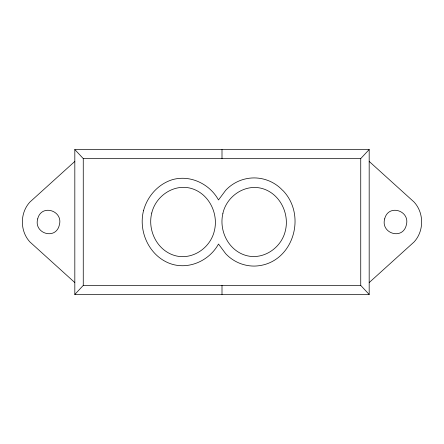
<?xml version="1.0" encoding="UTF-8"?>
<svg xmlns="http://www.w3.org/2000/svg" width="444" height="444" viewBox="0 0 444 444"><rect width="100%" height="100%" fill="white"/><g stroke="black" fill="none" stroke-linecap="round" stroke-linejoin="round"><path stroke-width="0.67" d="M74.82 294.455L83.261 285.414L83.261 158.586L74.82 149.545L369.18 149.545L369.18 294.455L74.82 294.455L74.82 149.545M369.18 294.455L360.739 285.414L360.739 158.586L369.18 149.545M74.82 161.416L29.903 202.064C19.858 212.954 19.858 231.047 29.903 241.936L74.82 282.584M369.18 282.584L414.097 241.936C424.142 231.047 424.142 212.954 414.097 202.064L369.18 161.416M83.261 158.586L360.739 158.586M83.261 285.414L360.739 285.414M222 149.545L222 158.586M222 285.414L222 294.455M222.91 213.447C218.764 230.658 228.383 250.288 245.782 255.405C263.048 260.462 281.363 248.024 285.314 230.952C289.721 213.681 279.981 193.745 262.487 188.595C245.221 183.538 226.912 195.976 222.96 213.048L222.91 213.447M37.696 218.898C33.472 233.422 55.722 240.432 59.324 225.102C63.548 210.578 41.298 203.568 37.696 218.898M143.523 210.656C137.94 232.545 150.283 257.814 172.455 264.347C190.332 269.419 209.707 260.056 218.504 244.039L225.696 253.707A39.039 39.039 0 0 0 254.135 266.084C291.841 265.418 307.92 217.044 283.228 190.831L282.573 190.293A39.039 39.039 0 0 0 254.135 177.916A39.039 39.039 0 0 0 225.696 190.293L218.504 199.961C209.707 183.944 190.332 174.581 172.455 179.654C158.125 184.077 147.347 196.298 143.523 210.656M151.759 213.02C147.336 230.347 157.109 250.355 174.664 255.522C191.991 260.595 210.367 248.118 214.33 230.98C218.753 213.653 208.985 193.645 191.431 188.478C174.103 183.405 155.727 195.882 151.759 213.02M384.676 218.898C380.453 233.422 402.702 240.432 406.304 225.102C410.528 210.578 388.278 203.568 384.676 218.898"/></g></svg>
